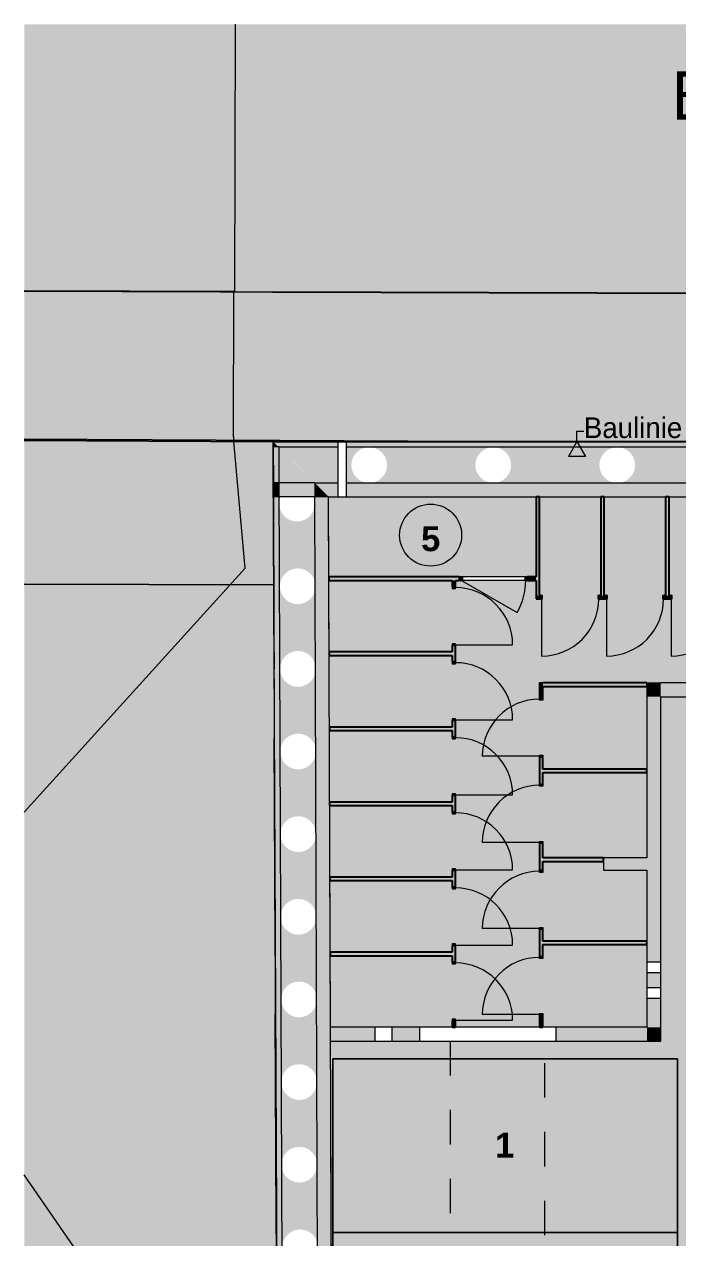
# Model space of a CAD drawing. Header units: metres. Extents: x -14 to 130, y -38 to 4.
# Drawn here: x 60.34 to 69.83, y -14.2 to 3.42 of the extents above; entities that cross this region are included whole.
import ezdxf

# ---------------------------------------------------------------- set-up
doc = ezdxf.new("R2010")
doc.units = ezdxf.units.M
doc.header["$MEASUREMENT"] = 0
doc.set_wipeout_variables(frame=1)
for name, pattern in [('Baufluchtlinie', [0.013, 0.008, -0.005]), ('Strichliert_1_-1', [2, 1, -1]), ('Strichlinie weit', [0.004, 0.003, -0.001]), ('Untersicht', [0.001, 0.0005, -0.0005]), ('Wipeout_Contour', [1, 0, -1])]:
    doc.linetypes.add(name, pattern=pattern)
for name, color, linetype in [('-1._Keller PP Icon_1_0', 7, 'Continuous'), ('-1._Keller PP Icon_1_110 Wand Aussen', 7, 'Continuous'), ('-1._Keller PP Icon_1_111 Wand Aussen - Bohrpfahlwand 80', 7, 'Continuous'), ('-1._Keller PP Icon_1_120 Wand Innen tragend', 7, 'Continuous'), ('-1._Keller PP Icon_1_130 Wand Innen', 7, 'Continuous'), ('-1._Keller PP Icon_1_710 Gelände', 7, 'Continuous'), ('-1._Keller PP Icon_1_725 Nachbarbebauung', 7, 'Continuous'), ('-1._Keller PP Icon_1_810 Raum', 7, 'Continuous'), ('-1._Keller PP Icon_1_815 Raumbegrenzung', 7, 'Continuous'), ('-1._Keller PP Icon_1_844 Umriss 2D', 7, 'Continuous'), ('-1._Keller PP Icon_1_905 VP Beschriftung Übersicht.Übersicht', 7, 'Continuous'), ('-1._Keller PP Icon_1_925 Vorentwurf Beschriftung', 7, 'Continuous'), ('-1._Keller PP Icon_1_Neubau_840 Baulinien', 7, 'Continuous'), ('-1._Keller PP Icon_1_Neubau_844 Umriss 2D', 7, 'Continuous')]:
    doc.layers.add(name, color=color, linetype=linetype)
doc.styles.add('ERSTELLTER_STIL_10', font='arial.ttf')
doc.styles.add('ERSTELLTER_STIL_5', font='')
doc.styles.add('ERSTELLTER_STIL_7', font='arial.ttf')
doc.styles.get('ERSTELLTER_STIL_5').set_extended_font_data('Eurostile')

msp = doc.modelspace()

# ---------------------------------------------------------------- wipeouts: each hides what was drawn before it
at = {"color": 254, "linetype": 'Wipeout_Contour', "lineweight": 0, "ltscale": 308.749813}
msp.add_wipeout([(60.344, 3.424), (60.344, -37.114), (84.724, -37.114), (84.724, 3.424)], dxfattribs=at).dxf.layer = '-1._Keller PP Icon_1_0'

# ---------------------------------------------------------------- next in the draw order: hatches: boundary and pattern name
at = {"layer": '-1._Keller PP Icon_1_111 Wand Aussen - Bohrpfahlwand 80', "linetype": 'Continuous', "lineweight": 0, "true_color": 0x000000}
for points in [[(63.957, -2.637), (63.957, -2.715), (64.035, -2.715)], [(63.962, -2.642), (63.957, -2.637), (63.957, -2.715), (63.962, -2.715)], [(64.897, -2.637), (63.957, -2.637), (64.037, -2.717), (64.897, -2.717)], [(63.962, -2.642), (63.962, -2.715), (64.035, -2.715)], [(65.022, -2.637), (65.022, -2.717), (65.35, -2.717), (67.15, -2.717), (68.95, -2.717), (70.75, -2.717), (72.55, -2.717), (74.35, -2.717), (76.15, -2.717), (77.949, -2.717), (79.462, -2.717), (79.462, -2.637)], [(63.962, -2.715), (63.957, -2.715), (63.959, -3.237), (63.964, -3.237)], [(63.957, -2.715), (64.011, -17.507), (64.091, -17.507), (64.037, -2.717), (64.035, -2.715)], [(63.962, -2.715), (63.964, -3.237), (64.044, -3.237), (64.042, -2.722), (64.035, -2.715)], [(64.037, -2.717), (64.039, -3.237), (64.558, -3.237)], [(64.037, -2.717), (64.559, -3.237), (64.897, -3.237), (64.897, -2.717)], [(64.047, -2.727), (64.042, -2.722), (64.044, -3.237), (64.049, -3.237)], [(64.047, -2.727), (64.049, -3.237), (64.558, -3.237)], [(65.022, -2.717), (65.022, -3.237), (79.462, -3.237), (79.462, -2.717), (77.951, -2.717), (78.018, -2.726), (78.08, -2.752), (78.134, -2.793), (78.176, -2.847), (78.202, -2.91), (78.21, -2.977), (78.202, -3.045), (78.176, -3.107), (78.134, -3.161), (78.08, -3.203), (78.018, -3.228), (77.95, -3.237), (77.883, -3.228), (77.82, -3.203), (77.767, -3.161), (77.725, -3.107), (77.699, -3.045), (77.69, -2.977), (77.699, -2.91), (77.725, -2.847), (77.767, -2.793), (77.82, -2.752), (77.883, -2.726), (77.949, -2.717), (76.151, -2.717), (76.218, -2.726), (76.28, -2.752), (76.334, -2.794), (76.376, -2.847), (76.402, -2.91), (76.41, -2.977), (76.402, -3.045), (76.376, -3.107), (76.334, -3.161), (76.28, -3.203), (76.218, -3.228), (76.15, -3.237), (76.083, -3.228), (76.02, -3.203), (75.967, -3.161), (75.925, -3.107), (75.899, -3.045), (75.89, -2.977), (75.899, -2.91), (75.925, -2.847), (75.967, -2.794), (76.02, -2.752), (76.083, -2.726), (76.15, -2.717), (74.351, -2.717), (74.418, -2.726), (74.48, -2.752), (74.534, -2.794), (74.576, -2.847), (74.602, -2.91), (74.61, -2.977), (74.602, -3.045), (74.576, -3.107), (74.534, -3.161), (74.48, -3.203), (74.418, -3.229), (74.35, -3.237), (74.283, -3.229), (74.22, -3.203), (74.167, -3.161), (74.125, -3.107), (74.099, -3.045), (74.09, -2.977), (74.099, -2.91), (74.125, -2.847), (74.167, -2.794), (74.22, -2.752), (74.283, -2.726), (74.35, -2.717), (72.551, -2.717), (72.618, -2.726), (72.68, -2.752), (72.734, -2.794), (72.776, -2.847), (72.802, -2.91), (72.81, -2.977), (72.802, -3.045), (72.776, -3.107), (72.734, -3.161), (72.68, -3.203), (72.618, -3.229), (72.55, -3.237), (72.483, -3.229), (72.42, -3.203), (72.367, -3.161), (72.325, -3.107), (72.299, -3.045), (72.29, -2.977), (72.299, -2.91), (72.325, -2.847), (72.367, -2.794), (72.42, -2.752), (72.483, -2.726), (72.55, -2.717), (70.751, -2.717), (70.818, -2.726), (70.88, -2.752), (70.934, -2.794), (70.976, -2.847), (71.002, -2.91), (71.01, -2.977), (71.002, -3.045), (70.976, -3.107), (70.934, -3.161), (70.88, -3.203), (70.818, -3.229), (70.75, -3.237), (70.683, -3.229), (70.62, -3.203), (70.567, -3.161), (70.525, -3.107), (70.499, -3.045), (70.49, -2.977), (70.499, -2.91), (70.525, -2.847), (70.567, -2.794), (70.62, -2.752), (70.683, -2.726), (70.75, -2.717), (68.951, -2.717), (69.018, -2.726), (69.08, -2.752), (69.134, -2.794), (69.176, -2.847), (69.202, -2.91), (69.21, -2.977), (69.202, -3.045), (69.176, -3.107), (69.134, -3.161), (69.08, -3.203), (69.018, -3.229), (68.95, -3.237), (68.883, -3.229), (68.82, -3.203), (68.767, -3.161), (68.725, -3.107), (68.699, -3.045), (68.69, -2.977), (68.699, -2.91), (68.725, -2.847), (68.767, -2.794), (68.82, -2.752), (68.883, -2.726), (68.95, -2.717), (67.151, -2.717), (67.218, -2.726), (67.28, -2.752), (67.334, -2.794), (67.376, -2.847), (67.402, -2.91), (67.41, -2.977), (67.402, -3.045), (67.376, -3.107), (67.334, -3.161), (67.28, -3.203), (67.218, -3.229), (67.15, -3.237), (67.083, -3.229), (67.02, -3.203), (66.967, -3.161), (66.925, -3.107), (66.899, -3.045), (66.89, -2.977), (66.899, -2.91), (66.925, -2.847), (66.967, -2.794), (67.02, -2.752), (67.083, -2.726), (67.15, -2.717), (65.351, -2.717), (65.418, -2.726), (65.48, -2.752), (65.534, -2.794), (65.576, -2.847), (65.602, -2.91), (65.61, -2.977), (65.602, -3.045), (65.576, -3.107), (65.534, -3.161), (65.48, -3.203), (65.418, -3.229), (65.35, -3.237), (65.283, -3.229), (65.22, -3.203), (65.167, -3.161), (65.125, -3.107), (65.099, -3.045), (65.09, -2.977), (65.099, -2.91), (65.125, -2.847), (65.167, -2.794), (65.22, -2.752), (65.283, -2.726), (65.35, -2.717)], [(63.964, -3.237), (63.959, -3.237), (63.96, -3.437), (63.965, -3.437)], [(64.044, -3.237), (63.964, -3.237), (63.965, -3.437), (64.045, -3.437)], [(64.049, -3.237), (64.044, -3.237), (64.045, -3.437), (64.05, -3.437)], [(64.558, -3.237), (64.049, -3.237), (64.05, -3.437), (64.76, -3.437)], [(64.76, -3.437), (64.559, -3.237), (64.56, -3.437)], [(64.559, -3.237), (64.76, -3.437), (64.897, -3.437), (64.897, -3.237)], [(79.462, -3.237), (65.022, -3.237), (65.022, -3.437), (79.462, -3.437)], [(64.56, -3.437), (64.611, -17.505), (64.811, -17.505), (64.76, -3.437)]]:
    msp.add_hatch(color=18, dxfattribs=at).paths.add_polyline_path(points)
h = msp.add_hatch(color=18, dxfattribs=at)
h.paths.add_polyline_path([(64.558, -3.237), (64.039, -3.237), (64.091, -17.507), (64.611, -17.505), (64.61, -17.037), (64.601, -17.105), (64.575, -17.167), (64.534, -17.221), (64.48, -17.263), (64.417, -17.289), (64.35, -17.297), (64.282, -17.289), (64.22, -17.263), (64.166, -17.221), (64.125, -17.167), (64.099, -17.105), (64.09, -17.037), (64.099, -16.97), (64.125, -16.907), (64.166, -16.854), (64.22, -16.812), (64.282, -16.786), (64.35, -16.777), (64.417, -16.786), (64.48, -16.812), (64.534, -16.854), (64.575, -16.907), (64.601, -16.97), (64.61, -17.037), (64.605, -15.687), (64.596, -15.755), (64.57, -15.817), (64.529, -15.871), (64.475, -15.913), (64.412, -15.939), (64.345, -15.947), (64.278, -15.939), (64.215, -15.913), (64.161, -15.871), (64.12, -15.817), (64.094, -15.755), (64.085, -15.687), (64.094, -15.62), (64.12, -15.557), (64.161, -15.504), (64.215, -15.462), (64.278, -15.436), (64.345, -15.427), (64.412, -15.436), (64.475, -15.462), (64.529, -15.504), (64.57, -15.557), (64.596, -15.62), (64.605, -15.687), (64.6, -14.394), (64.599, -14.405), (64.573, -14.467), (64.531, -14.521), (64.478, -14.563), (64.415, -14.589), (64.348, -14.597), (64.28, -14.589), (64.218, -14.563), (64.164, -14.521), (64.122, -14.467), (64.096, -14.405), (64.088, -14.337), (64.096, -14.27), (64.122, -14.207), (64.164, -14.154), (64.218, -14.112), (64.28, -14.086), (64.348, -14.077), (64.415, -14.086), (64.478, -14.112), (64.531, -14.154), (64.573, -14.207), (64.599, -14.27), (64.6, -14.277), (64.591, -11.957), (64.585, -12.005), (64.559, -12.068), (64.518, -12.121), (64.464, -12.163), (64.401, -12.189), (64.334, -12.198), (64.266, -12.189), (64.204, -12.163), (64.15, -12.121), (64.109, -12.068), (64.083, -12.005), (64.074, -11.938), (64.083, -11.87), (64.109, -11.808), (64.15, -11.754), (64.204, -11.712), (64.266, -11.686), (64.334, -11.678), (64.401, -11.686), (64.464, -11.712), (64.518, -11.754), (64.559, -11.808), (64.585, -11.87), (64.591, -11.917), (64.587, -10.777), (64.583, -10.805), (64.557, -10.868), (64.516, -10.921), (64.462, -10.963), (64.399, -10.989), (64.332, -10.998), (64.265, -10.989), (64.202, -10.963), (64.148, -10.921), (64.107, -10.868), (64.081, -10.805), (64.072, -10.738), (64.081, -10.67), (64.107, -10.608), (64.148, -10.554), (64.202, -10.512), (64.265, -10.486), (64.332, -10.478), (64.399, -10.486), (64.462, -10.512), (64.516, -10.554), (64.557, -10.608), (64.583, -10.67), (64.587, -10.696), (64.582, -9.54), (64.574, -9.605), (64.548, -9.668), (64.506, -9.721), (64.453, -9.763), (64.39, -9.789), (64.323, -9.798), (64.255, -9.789), (64.193, -9.763), (64.139, -9.721), (64.097, -9.668), (64.071, -9.605), (64.063, -9.538), (64.071, -9.47), (64.097, -9.408), (64.139, -9.354), (64.193, -9.312), (64.255, -9.286), (64.323, -9.278), (64.39, -9.286), (64.453, -9.312), (64.506, -9.354), (64.548, -9.408), (64.574, -9.47), (64.582, -9.535), (64.578, -8.355), (64.571, -8.405), (64.545, -8.468), (64.504, -8.521), (64.45, -8.563), (64.388, -8.589), (64.32, -8.598), (64.253, -8.589), (64.19, -8.563), (64.136, -8.521), (64.095, -8.468), (64.069, -8.405), (64.06, -8.338), (64.069, -8.27), (64.095, -8.208), (64.136, -8.154), (64.19, -8.112), (64.253, -8.086), (64.32, -8.078), (64.388, -8.086), (64.45, -8.112), (64.504, -8.154), (64.545, -8.208), (64.571, -8.27), (64.578, -8.319), (64.574, -7.171), (64.569, -7.205), (64.543, -7.268), (64.502, -7.321), (64.448, -7.363), (64.385, -7.389), (64.318, -7.398), (64.251, -7.389), (64.188, -7.363), (64.134, -7.321), (64.093, -7.268), (64.067, -7.205), (64.058, -7.138), (64.067, -7.07), (64.093, -7.008), (64.134, -6.954), (64.188, -6.912), (64.251, -6.886), (64.318, -6.878), (64.385, -6.886), (64.448, -6.912), (64.502, -6.954), (64.543, -7.008), (64.569, -7.07), (64.573, -7.102), (64.569, -5.986), (64.567, -6.005), (64.541, -6.068), (64.5, -6.121), (64.446, -6.163), (64.383, -6.189), (64.316, -6.198), (64.248, -6.189), (64.186, -6.163), (64.132, -6.121), (64.09, -6.068), (64.065, -6.005), (64.056, -5.938), (64.065, -5.87), (64.09, -5.808), (64.132, -5.754), (64.186, -5.712), (64.248, -5.686), (64.316, -5.678), (64.383, -5.686), (64.446, -5.712), (64.5, -5.754), (64.541, -5.808), (64.567, -5.87), (64.569, -5.886), (64.565, -4.802), (64.564, -4.805), (64.539, -4.868), (64.497, -4.921), (64.443, -4.963), (64.381, -4.989), (64.313, -4.998), (64.246, -4.989), (64.183, -4.963), (64.13, -4.921), (64.088, -4.868), (64.062, -4.805), (64.053, -4.738), (64.062, -4.67), (64.088, -4.608), (64.13, -4.554), (64.183, -4.512), (64.246, -4.486), (64.313, -4.478), (64.381, -4.486), (64.443, -4.512), (64.497, -4.554), (64.539, -4.608), (64.564, -4.67), (64.56, -3.55), (64.553, -3.605), (64.527, -3.668), (64.486, -3.721), (64.432, -3.763), (64.369, -3.789), (64.302, -3.798), (64.235, -3.789), (64.172, -3.763), (64.118, -3.721), (64.077, -3.668), (64.051, -3.605), (64.042, -3.538), (64.051, -3.47), (64.077, -3.408), (64.118, -3.354), (64.172, -3.312), (64.235, -3.287), (64.302, -3.278), (64.369, -3.287), (64.432, -3.312), (64.486, -3.354), (64.527, -3.408), (64.553, -3.47), (64.56, -3.524), (64.559, -3.237)])
h.paths.add_polyline_path([(64.075, -13.138), (64.084, -13.07), (64.11, -13.008), (64.152, -12.954), (64.205, -12.912), (64.268, -12.886), (64.335, -12.878), (64.403, -12.886), (64.465, -12.912), (64.519, -12.954), (64.561, -13.008), (64.587, -13.07), (64.595, -13.138), (64.587, -13.205), (64.561, -13.268), (64.519, -13.321), (64.465, -13.363), (64.403, -13.389), (64.335, -13.398), (64.268, -13.389), (64.205, -13.363), (64.152, -13.321), (64.11, -13.268), (64.084, -13.205)], flags=0)
at = {"layer": '-1._Keller PP Icon_1_120 Wand Innen tragend', "linetype": 'Continuous', "lineweight": 0, "true_color": 0x000000}
for points in [[(69.582, -6.142), (69.382, -6.142), (69.582, -6.342)], [(69.382, -6.142), (69.382, -6.342), (69.582, -6.342)], [(69.582, -6.142), (69.582, -6.342), (70.817, -6.342), (70.817, -6.142)], [(69.382, -6.342), (69.382, -10.197), (69.582, -10.197), (69.582, -6.342)], [(69.382, -8.682), (68.752, -8.682), (68.752, -8.862), (69.382, -8.862)], [(69.582, -10.347), (69.382, -10.347), (69.382, -10.567), (69.582, -10.567)], [(69.382, -11.142), (69.582, -11.142), (69.582, -10.717), (69.382, -10.717)], [(64.789, -11.142), (64.789, -11.342), (65.434, -11.342), (65.434, -11.142)], [(65.684, -11.142), (65.684, -11.342), (66.082, -11.342), (66.082, -11.142)], [(69.382, -11.142), (68.062, -11.142), (68.062, -11.342), (69.382, -11.342)], [(69.382, -11.142), (69.582, -11.342), (69.582, -11.142)], [(69.382, -11.142), (69.382, -11.342), (69.582, -11.342)]]:
    msp.add_hatch(color=18, dxfattribs=at).paths.add_polyline_path(points)
at = {"layer": '-1._Keller PP Icon_1_130 Wand Innen', "linetype": 'Continuous', "lineweight": 13, "true_color": 0xdfdfdf}
for points in [[(67.822, -4.552), (67.822, -3.437), (67.772, -3.437), (67.772, -4.552)], [(68.712, -3.437), (68.712, -4.872), (68.762, -4.872), (68.762, -3.437)], [(69.652, -3.437), (69.652, -4.872), (69.702, -4.872), (69.702, -3.437)], [(67.822, -4.872), (67.822, -4.552), (67.772, -4.552), (67.772, -4.872)], [(64.764, -4.602), (64.764, -4.652), (66.657, -4.652), (66.657, -4.602)], [(66.602, -4.652), (66.552, -4.652), (66.552, -4.747), (66.602, -4.747)], [(67.772, -4.602), (67.647, -4.602), (67.647, -4.652), (67.772, -4.652)], [(67.822, -4.872), (67.772, -4.922), (67.822, -4.922)], [(67.772, -4.872), (67.772, -4.922), (67.822, -4.872)], [(67.822, -4.922), (67.842, -4.922), (67.842, -4.872), (67.822, -4.872)], [(68.692, -4.922), (68.782, -4.922), (68.782, -4.872), (68.692, -4.872)], [(69.632, -4.922), (69.722, -4.922), (69.722, -4.872), (69.632, -4.872)], [(66.552, -5.837), (66.602, -5.837), (66.602, -5.597), (66.552, -5.597)], [(64.768, -5.742), (66.552, -5.742), (66.552, -5.692), (64.768, -5.692)], [(67.872, -6.142), (67.822, -6.142), (67.872, -6.192)], [(67.872, -6.192), (67.822, -6.142), (67.822, -6.192)], [(67.872, -6.192), (69.382, -6.192), (69.382, -6.142), (67.872, -6.142)], [(67.822, -6.192), (67.822, -6.367), (67.872, -6.367), (67.872, -6.192)], [(66.552, -6.927), (66.602, -6.927), (66.602, -6.687), (66.552, -6.687)], [(64.772, -6.832), (66.552, -6.832), (66.552, -6.782), (64.772, -6.782)], [(67.822, -7.617), (67.872, -7.617), (67.872, -7.217), (67.822, -7.217)], [(67.872, -7.442), (69.382, -7.442), (69.382, -7.392), (67.872, -7.392)], [(64.776, -7.922), (66.552, -7.922), (66.552, -7.872), (64.776, -7.872)], [(66.602, -7.777), (66.552, -7.777), (66.552, -8.017), (66.602, -8.017)], [(67.822, -8.867), (67.872, -8.867), (67.872, -8.467), (67.822, -8.467)], [(67.872, -8.732), (68.752, -8.732), (68.752, -8.682), (67.872, -8.682)], [(64.78, -9.012), (66.552, -9.012), (66.552, -8.962), (64.78, -8.962)], [(66.552, -9.107), (66.602, -9.107), (66.602, -8.867), (66.552, -8.867)], [(67.822, -10.117), (67.872, -10.117), (67.872, -9.717), (67.822, -9.717)], [(66.552, -10.197), (66.602, -10.197), (66.602, -9.957), (66.552, -9.957)], [(67.872, -9.942), (69.382, -9.942), (69.382, -9.892), (67.872, -9.892)], [(64.784, -10.102), (66.552, -10.102), (66.552, -10.052), (64.784, -10.052)], [(66.552, -11.142), (66.602, -11.142), (66.602, -11.047), (66.552, -11.047)], [(67.822, -11.142), (67.872, -11.142), (67.872, -10.967), (67.822, -10.967)]]:
    msp.add_hatch(color=254, dxfattribs=at).paths.add_polyline_path(points)
at = {"layer": '-1._Keller PP Icon_1_130 Wand Innen', "linetype": 'Continuous', "lineweight": 0, "true_color": 0xffffff}
for points in [[(66.552, -4.747), (66.552, -4.772), (66.602, -4.772), (66.602, -4.747)], [(66.657, -4.652), (66.707, -4.652), (66.707, -4.602), (66.657, -4.602)], [(67.647, -4.602), (67.607, -4.602), (67.607, -4.652), (67.647, -4.652)], [(67.842, -4.922), (67.867, -4.922), (67.867, -4.872), (67.842, -4.872)], [(68.692, -4.872), (68.667, -4.872), (68.667, -4.922), (68.692, -4.922)], [(68.782, -4.922), (68.807, -4.922), (68.807, -4.872), (68.782, -4.872)], [(69.632, -4.872), (69.607, -4.872), (69.607, -4.922), (69.632, -4.922)], [(69.722, -4.922), (69.747, -4.922), (69.747, -4.872), (69.722, -4.872)], [(66.602, -5.597), (66.602, -5.572), (66.552, -5.572), (66.552, -5.597)], [(66.552, -5.837), (66.552, -5.862), (66.602, -5.862), (66.602, -5.837)], [(67.872, -6.367), (67.822, -6.367), (67.822, -6.392), (67.872, -6.392)], [(66.602, -6.687), (66.602, -6.662), (66.552, -6.662), (66.552, -6.687)], [(66.552, -6.927), (66.552, -6.952), (66.602, -6.952), (66.602, -6.927)], [(67.822, -7.217), (67.872, -7.217), (67.872, -7.192), (67.822, -7.192)], [(66.602, -7.777), (66.602, -7.752), (66.552, -7.752), (66.552, -7.777)], [(67.872, -7.617), (67.822, -7.617), (67.822, -7.642), (67.872, -7.642)], [(66.552, -8.017), (66.552, -8.042), (66.602, -8.042), (66.602, -8.017)], [(67.822, -8.467), (67.872, -8.467), (67.872, -8.442), (67.822, -8.442)], [(66.602, -8.867), (66.602, -8.842), (66.552, -8.842), (66.552, -8.867)], [(67.872, -8.867), (67.822, -8.867), (67.822, -8.892), (67.872, -8.892)], [(66.552, -9.107), (66.552, -9.132), (66.602, -9.132), (66.602, -9.107)], [(67.822, -9.717), (67.872, -9.717), (67.872, -9.692), (67.822, -9.692)], [(66.602, -9.957), (66.602, -9.932), (66.552, -9.932), (66.552, -9.957)], [(66.552, -10.197), (66.552, -10.222), (66.602, -10.222), (66.602, -10.197)], [(67.872, -10.117), (67.822, -10.117), (67.822, -10.142), (67.872, -10.142)], [(66.602, -11.047), (66.602, -11.022), (66.552, -11.022), (66.552, -11.047)], [(67.822, -10.967), (67.872, -10.967), (67.872, -10.942), (67.822, -10.942)]]:
    msp.add_hatch(color=7, dxfattribs=at).paths.add_polyline_path(points)
at = {"layer": '-1._Keller PP Icon_1_710 Gelände', "linetype": 'Continuous', "lineweight": 13, "true_color": 0xb4b4b4}
msp.add_hatch(color=253, dxfattribs=at).paths.add_polyline_path([(60.344, 3.424), (60.344, -2.617), (63.957, -2.637), (82.942, -2.637), (84.724, -2.639), (84.724, 3.424)])
at = {"layer": '-1._Keller PP Icon_1_725 Nachbarbebauung', "linetype": 'Continuous', "lineweight": 0, "true_color": 0x1f1f1f}
for points in [[(63.957, -2.637), (60.344, -2.617), (60.344, -4.706), (63.967, -4.716)], [(63.967, -4.716), (60.344, -4.706), (60.344, -25.777), (63.83, -25.857), (64.016, -25.858), (64.01, -16.832), (64.013, -14.841)]]:
    msp.add_hatch(color=250, dxfattribs=at).paths.add_polyline_path(points)
at = {"layer": '-1._Keller PP Icon_1_810 Raum', "linetype": 'Continuous', "lineweight": 0, "true_color": 0xffffff}
for points in [[(67.772, -4.552), (67.772, -3.437), (64.76, -3.437), (64.764, -4.652), (64.764, -4.602), (67.772, -4.602)], [(67.822, -4.652), (64.764, -4.652), (64.788, -11.142), (69.382, -11.142), (69.382, -8.862), (68.752, -8.862), (68.752, -8.682), (69.382, -8.682), (69.382, -6.142), (72.882, -6.142), (72.882, -6.482), (75.082, -6.482), (75.082, -8.662), (79.077, -8.662), (79.077, -3.437), (67.822, -3.437)], [(68.712, -4.872), (68.712, -3.437), (67.822, -3.437), (67.822, -4.872)], [(69.652, -4.872), (69.652, -3.437), (68.762, -3.437), (68.762, -4.872)], [(70.592, -4.872), (70.592, -3.437), (69.702, -3.437), (69.702, -4.872)], [(64.764, -4.652), (64.768, -5.692), (66.552, -5.692), (66.552, -4.652)], [(64.768, -5.742), (64.772, -6.782), (66.552, -6.782), (66.552, -5.742)], [(67.872, -6.192), (67.872, -7.392), (69.382, -7.392), (69.382, -6.192)], [(64.772, -6.832), (64.776, -7.872), (66.552, -7.872), (66.552, -6.832)], [(67.872, -7.442), (67.872, -8.682), (68.752, -8.682), (69.382, -8.682), (69.382, -7.442)], [(64.776, -7.922), (64.78, -8.962), (66.552, -8.962), (66.552, -7.922)], [(67.872, -8.732), (67.872, -9.892), (69.382, -9.892), (69.382, -8.862), (68.752, -8.862), (68.752, -8.732)], [(64.78, -9.012), (64.784, -10.052), (66.552, -10.052), (66.552, -9.012)], [(67.872, -9.942), (67.872, -11.142), (69.382, -11.142), (69.382, -9.942)], [(64.784, -10.102), (64.788, -11.142), (66.552, -11.142), (66.552, -10.102)]]:
    msp.add_hatch(color=7, dxfattribs=at).paths.add_polyline_path(points)
at = {"layer": '-1._Keller PP Icon_1_810 Raum', "linetype": 'Continuous', "lineweight": 0, "true_color": 0x3f3f3f}
h = msp.add_hatch(color=250, dxfattribs=at)
h.paths.add_polyline_path([(64.789, -11.342), (64.812, -24.982), (64.825, -35.739), (82.01, -33.269), (82.05, -24.127), (82.32, -24.129), (82.362, -17.635), (82.092, -17.635), (82.099, -15.502), (79.277, -15.502), (79.277, -20.019), (78.343, -24.332), (76.422, -24.332), (76.422, -24.132), (78.202, -24.132), (79.077, -20.092), (79.077, -17.683), (79.077, -11.592), (74.167, -11.592), (74.167, -10.372), (72.352, -10.372), (72.352, -8.362), (72.682, -8.362), (72.682, -6.342), (69.582, -6.342), (69.582, -11.142), (69.582, -11.342)])
h.paths.add_polyline_path([(67.274, -24.602), (69.274, -24.602), (69.274, -24.802), (67.274, -24.802)], flags=0)
h.paths.add_polyline_path([(67.274, -30.042), (67.274, -29.842), (68.474, -29.842), (68.474, -30.042)], flags=0)
h.paths.add_polyline_path([(68.062, -19.562), (68.062, -19.362), (69.262, -19.362), (69.262, -19.562)], flags=0)
h.paths.add_polyline_path([(68.062, -16.842), (68.062, -16.642), (69.262, -16.642), (69.262, -16.842)], flags=0)
h.paths.add_polyline_path([(76.757, -17.812), (76.757, -17.612), (77.957, -17.612), (77.957, -17.812)], flags=0)
h.paths.add_polyline_path([(77.54, -30.914), (79.42, -30.64), (79.449, -30.838), (77.569, -31.112)], flags=0)
at = {"layer": '-1._Keller PP Icon_1_810 Raum', "linetype": 'Continuous', "lineweight": 13, "true_color": 0xd9d8c9}
for points in [[(64.824, -11.602), (64.824, -14.122), (69.824, -14.122), (69.824, -11.602)], [(64.824, -14.122), (64.824, -16.642), (69.824, -16.642), (69.824, -14.122)]]:
    msp.add_hatch(color=254, dxfattribs=at).paths.add_polyline_path(points)

# ---------------------------------------------------------------- next in the draw order: linework, layer by layer
at = {"layer": '-1._Keller PP Icon_1_110 Wand Aussen', "color": 7, "linetype": 'Continuous', "lineweight": 13, "ltscale": 1000}
for p, q in [((63.962, -2.715), (63.957, -2.715)), ((64.035, -2.715), (63.962, -2.715))]:
    msp.add_line(p, q, dxfattribs=at)
at = {"layer": '-1._Keller PP Icon_1_110 Wand Aussen', "color": 7, "linetype": 'Continuous', "lineweight": 18, "ltscale": 1000}
for p, q in [((63.964, -3.237), (63.959, -3.237)), ((64.044, -3.237), (63.964, -3.237)), ((64.049, -3.237), (64.044, -3.237)), ((64.558, -3.237), (64.049, -3.237)), ((63.965, -3.437), (63.96, -3.437)), ((63.965, -3.437), (63.96, -3.437)), ((64.045, -3.437), (63.965, -3.437)), ((64.045, -3.437), (63.965, -3.437)), ((64.05, -3.437), (64.045, -3.437)), ((64.05, -3.437), (64.045, -3.437)), ((64.76, -3.437), (64.05, -3.437)), ((64.76, -3.437), (64.05, -3.437))]:
    msp.add_line(p, q, dxfattribs=at)
at = {"layer": '-1._Keller PP Icon_1_110 Wand Aussen', "color": 7, "linetype": 'Continuous', "lineweight": 13, "ltscale": 1000, "flags": 128}
for points in [[(63.957, -2.637), (63.957, -2.717)], [(63.957, -2.717), (63.959, -3.237)]]:
    msp.add_lwpolyline(points, dxfattribs=at)
at = {"layer": '-1._Keller PP Icon_1_110 Wand Aussen', "color": 7, "linetype": 'Continuous', "lineweight": 18, "ltscale": 1000, "flags": 128}
msp.add_lwpolyline([(63.959, -3.237), (63.96, -3.437)], dxfattribs=at)
at = {"layer": '-1._Keller PP Icon_1_110 Wand Aussen', "color": 7, "linetype": 'Untersicht', "lineweight": 13, "ltscale": 1000, "flags": 128}
for points in [[(63.96, -3.437), (64.011, -17.507)], [(64.811, -17.505), (64.76, -3.437)]]:
    msp.add_lwpolyline(points, dxfattribs=at)
at = {"layer": '-1._Keller PP Icon_1_111 Wand Aussen - Bohrpfahlwand 80', "color": 7, "linetype": 'Continuous', "lineweight": 13, "ltscale": 1000}
for p, q in [((64.037, -2.717), (64.039, -3.237)), ((64.897, -2.717), (64.037, -2.717)), ((64.037, -2.717), (64.039, -3.237)), ((65.35, -2.717), (65.022, -2.717)), ((67.15, -2.717), (65.351, -2.717)), ((68.95, -2.717), (67.151, -2.717)), ((70.75, -2.717), (68.951, -2.717)), ((64.039, -3.237), (64.091, -17.507))]:
    msp.add_line(p, q, dxfattribs=at)
at = {"layer": '-1._Keller PP Icon_1_111 Wand Aussen - Bohrpfahlwand 80', "color": 7, "linetype": 'Continuous', "lineweight": 18, "ltscale": 1000}
for p, q in [((64.559, -3.237), (64.56, -3.437)), ((64.559, -3.237), (64.897, -3.237)), ((64.559, -3.237), (64.56, -3.437)), ((65.022, -3.237), (79.462, -3.237)), ((64.611, -17.505), (64.56, -3.437))]:
    msp.add_line(p, q, dxfattribs=at)
at = {"layer": '-1._Keller PP Icon_1_111 Wand Aussen - Bohrpfahlwand 80', "color": 7, "linetype": 'Continuous', "lineweight": 13, "ltscale": 1000, "flags": 128}
for points in [[(63.957, -2.637), (63.957, -2.717)], [(64.897, -2.637), (63.957, -2.637)], [(64.897, -2.637), (64.897, -2.717)], [(79.462, -2.637), (65.022, -2.637)], [(65.022, -2.717), (65.022, -2.637)], [(63.957, -2.717), (64.011, -17.507)], [(64.897, -2.717), (64.897, -3.237)], [(65.022, -3.237), (65.022, -2.717)]]:
    msp.add_lwpolyline(points, dxfattribs=at)
at = {"layer": '-1._Keller PP Icon_1_111 Wand Aussen - Bohrpfahlwand 80', "color": 154, "linetype": 'Continuous', "lineweight": 13, "ltscale": 1000, "true_color": 0x004e91, "flags": 128}
for points in [[(65.022, -2.637), (64.897, -2.637)], [(64.897, -3.437), (65.022, -3.437)]]:
    msp.add_lwpolyline(points, dxfattribs=at)
at = {"layer": '-1._Keller PP Icon_1_111 Wand Aussen - Bohrpfahlwand 80', "color": 7, "linetype": 'Continuous', "lineweight": 18, "ltscale": 1000, "flags": 128}
for points in [[(64.897, -3.237), (64.897, -3.437)], [(65.022, -3.437), (65.022, -3.237)], [(64.76, -3.437), (64.897, -3.437)], [(64.811, -17.505), (64.76, -3.437)], [(65.022, -3.437), (79.462, -3.437)]]:
    msp.add_lwpolyline(points, dxfattribs=at)
at = {"layer": '-1._Keller PP Icon_1_120 Wand Innen tragend', "color": 7, "linetype": 'Continuous', "lineweight": 18, "ltscale": 1000, "flags": 128}
for points in [[(69.382, -6.142), (69.582, -6.142)], [(69.382, -6.142), (69.382, -8.682)], [(70.817, -6.142), (69.582, -6.142)], [(69.582, -10.197), (69.582, -6.342)], [(69.582, -6.342), (70.817, -6.342)], [(69.382, -8.682), (68.752, -8.682)], [(68.752, -8.682), (68.752, -8.862)], [(68.752, -8.862), (69.382, -8.862)], [(69.382, -8.862), (69.382, -10.197)], [(69.582, -10.197), (69.382, -10.197)], [(69.382, -10.347), (69.382, -10.567)], [(69.382, -10.347), (69.582, -10.347)], [(69.582, -10.567), (69.582, -10.347)], [(69.582, -10.567), (69.382, -10.567)], [(69.382, -10.717), (69.382, -11.142)], [(69.382, -10.717), (69.582, -10.717)], [(69.582, -11.142), (69.582, -10.717)], [(65.434, -11.142), (64.789, -11.142)], [(64.789, -11.342), (64.789, -11.142)], [(65.434, -11.142), (65.434, -11.342)], [(66.082, -11.142), (65.684, -11.142)], [(65.684, -11.342), (65.684, -11.142)], [(66.082, -11.142), (66.082, -11.342)], [(69.382, -11.142), (68.062, -11.142)], [(68.062, -11.342), (68.062, -11.142)], [(69.582, -11.342), (69.582, -11.142)], [(64.789, -11.342), (65.434, -11.342)], [(65.684, -11.342), (66.082, -11.342)], [(68.062, -11.342), (69.582, -11.342)]]:
    msp.add_lwpolyline(points, dxfattribs=at)
at = {"layer": '-1._Keller PP Icon_1_120 Wand Innen tragend', "color": 154, "linetype": 'Continuous', "lineweight": 13, "ltscale": 1000, "true_color": 0x004e91, "flags": 128}
for points in [[(69.382, -10.197), (69.382, -10.347)], [(69.582, -10.347), (69.582, -10.197)], [(69.382, -10.567), (69.382, -10.717)], [(69.582, -10.717), (69.582, -10.567)], [(65.684, -11.142), (65.434, -11.142)], [(68.062, -11.142), (66.082, -11.142)], [(65.434, -11.342), (65.684, -11.342)], [(66.082, -11.342), (68.062, -11.342)]]:
    msp.add_lwpolyline(points, dxfattribs=at)
at = {"layer": '-1._Keller PP Icon_1_130 Wand Innen', "color": 7, "linetype": 'Continuous', "lineweight": 25, "ltscale": 1000}
for p, q in [((66.602, -4.747), (66.552, -4.747)), ((66.602, -4.747), (66.552, -4.747)), ((66.602, -4.747), (66.552, -4.747)), ((66.657, -4.602), (66.657, -4.652)), ((66.657, -4.602), (66.657, -4.652)), ((66.657, -4.602), (66.657, -4.652)), ((67.647, -4.602), (67.647, -4.652)), ((67.647, -4.602), (67.647, -4.652)), ((67.647, -4.602), (67.647, -4.652)), ((67.842, -4.922), (67.842, -4.872)), ((67.842, -4.922), (67.842, -4.872)), ((67.842, -4.922), (67.842, -4.872)), ((68.692, -4.922), (68.692, -4.872)), ((68.692, -4.922), (68.692, -4.872)), ((68.692, -4.922), (68.692, -4.872)), ((68.782, -4.922), (68.782, -4.872)), ((68.782, -4.922), (68.782, -4.872)), ((68.782, -4.922), (68.782, -4.872)), ((69.632, -4.922), (69.632, -4.872)), ((69.632, -4.922), (69.632, -4.872)), ((69.632, -4.922), (69.632, -4.872)), ((69.722, -4.922), (69.722, -4.872)), ((69.722, -4.922), (69.722, -4.872)), ((69.722, -4.922), (69.722, -4.872)), ((66.602, -5.597), (66.552, -5.597)), ((66.602, -5.597), (66.552, -5.597)), ((66.602, -5.597), (66.552, -5.597)), ((66.602, -5.837), (66.552, -5.837)), ((66.602, -5.837), (66.552, -5.837)), ((66.602, -5.837), (66.552, -5.837)), ((67.872, -6.367), (67.822, -6.367)), ((67.872, -6.367), (67.822, -6.367)), ((67.872, -6.367), (67.822, -6.367)), ((66.602, -6.687), (66.552, -6.687)), ((66.602, -6.687), (66.552, -6.687)), ((66.602, -6.687), (66.552, -6.687)), ((66.602, -6.927), (66.552, -6.927)), ((66.602, -6.927), (66.552, -6.927)), ((66.602, -6.927), (66.552, -6.927)), ((67.872, -7.217), (67.822, -7.217)), ((67.872, -7.217), (67.822, -7.217)), ((67.872, -7.217), (67.822, -7.217)), ((67.872, -7.617), (67.822, -7.617)), ((67.872, -7.617), (67.822, -7.617)), ((67.872, -7.617), (67.822, -7.617)), ((66.602, -7.777), (66.552, -7.777)), ((66.602, -7.777), (66.552, -7.777)), ((66.602, -7.777), (66.552, -7.777)), ((66.602, -8.017), (66.552, -8.017)), ((66.602, -8.017), (66.552, -8.017)), ((66.602, -8.017), (66.552, -8.017)), ((67.872, -8.467), (67.822, -8.467)), ((67.872, -8.467), (67.822, -8.467)), ((67.872, -8.467), (67.822, -8.467)), ((66.602, -8.867), (66.552, -8.867)), ((66.602, -8.867), (66.552, -8.867)), ((66.602, -8.867), (66.552, -8.867)), ((67.872, -8.867), (67.822, -8.867)), ((67.872, -8.867), (67.822, -8.867)), ((67.872, -8.867), (67.822, -8.867)), ((66.602, -9.107), (66.552, -9.107)), ((66.602, -9.107), (66.552, -9.107)), ((66.602, -9.107), (66.552, -9.107)), ((67.872, -9.717), (67.822, -9.717)), ((67.872, -9.717), (67.822, -9.717)), ((67.872, -9.717), (67.822, -9.717)), ((66.602, -9.957), (66.552, -9.957)), ((66.602, -9.957), (66.552, -9.957)), ((66.602, -9.957), (66.552, -9.957)), ((66.602, -10.197), (66.552, -10.197)), ((66.602, -10.197), (66.552, -10.197)), ((66.602, -10.197), (66.552, -10.197)), ((67.872, -10.117), (67.822, -10.117)), ((67.872, -10.117), (67.822, -10.117)), ((67.872, -10.117), (67.822, -10.117)), ((66.602, -11.047), (66.552, -11.047)), ((66.602, -11.047), (66.552, -11.047)), ((66.602, -11.047), (66.552, -11.047)), ((67.872, -10.967), (67.822, -10.967)), ((67.872, -10.967), (67.822, -10.967)), ((67.872, -10.967), (67.822, -10.967))]:
    msp.add_line(p, q, dxfattribs=at)
at = {"layer": '-1._Keller PP Icon_1_130 Wand Innen', "color": 7, "linetype": 'Continuous', "lineweight": 13, "ltscale": 1000}
for p, q in [((66.552, -4.747), (66.552, -4.772)), ((66.602, -4.747), (66.552, -4.747)), ((66.602, -4.772), (66.602, -4.747)), ((66.707, -4.602), (66.657, -4.602)), ((66.657, -4.602), (66.657, -4.652)), ((66.657, -4.652), (66.707, -4.652)), ((66.707, -4.652), (66.707, -4.602)), ((67.647, -4.602), (67.607, -4.602)), ((67.607, -4.602), (67.607, -4.652)), ((67.607, -4.652), (67.647, -4.652)), ((67.647, -4.652), (67.647, -4.602)), ((66.552, -4.772), (66.602, -4.772)), ((67.867, -4.872), (67.842, -4.872)), ((67.842, -4.872), (67.842, -4.922)), ((67.842, -4.922), (67.867, -4.922)), ((67.867, -4.922), (67.867, -4.872)), ((68.692, -4.872), (68.667, -4.872)), ((68.667, -4.872), (68.667, -4.922)), ((68.667, -4.922), (68.692, -4.922)), ((68.692, -4.922), (68.692, -4.872)), ((68.807, -4.872), (68.782, -4.872)), ((68.782, -4.872), (68.782, -4.922)), ((68.782, -4.922), (68.807, -4.922)), ((68.807, -4.922), (68.807, -4.872)), ((69.632, -4.872), (69.607, -4.872)), ((69.607, -4.872), (69.607, -4.922)), ((69.607, -4.922), (69.632, -4.922)), ((69.632, -4.922), (69.632, -4.872)), ((69.747, -4.872), (69.722, -4.872)), ((69.722, -4.872), (69.722, -4.922)), ((69.722, -4.922), (69.747, -4.922)), ((69.747, -4.922), (69.747, -4.872)), ((66.602, -5.572), (66.552, -5.572)), ((66.552, -5.572), (66.552, -5.597)), ((66.552, -5.597), (66.602, -5.597)), ((66.602, -5.597), (66.602, -5.572)), ((66.552, -5.837), (66.552, -5.862)), ((66.602, -5.837), (66.552, -5.837)), ((66.552, -5.862), (66.602, -5.862)), ((66.602, -5.862), (66.602, -5.837)), ((67.822, -6.392), (67.822, -6.367)), ((67.822, -6.367), (67.872, -6.367)), ((67.872, -6.392), (67.822, -6.392)), ((67.872, -6.367), (67.872, -6.392)), ((66.602, -6.662), (66.552, -6.662)), ((66.552, -6.662), (66.552, -6.687)), ((66.552, -6.687), (66.602, -6.687)), ((66.602, -6.687), (66.602, -6.662)), ((66.552, -6.927), (66.552, -6.952)), ((66.602, -6.927), (66.552, -6.927)), ((66.552, -6.952), (66.602, -6.952)), ((66.602, -6.952), (66.602, -6.927)), ((67.822, -7.217), (67.822, -7.192)), ((67.822, -7.192), (67.872, -7.192)), ((67.872, -7.217), (67.822, -7.217)), ((67.872, -7.192), (67.872, -7.217)), ((66.602, -7.752), (66.552, -7.752)), ((66.552, -7.752), (66.552, -7.777)), ((66.602, -7.777), (66.602, -7.752)), ((67.822, -7.642), (67.822, -7.617)), ((67.822, -7.617), (67.872, -7.617)), ((67.872, -7.642), (67.822, -7.642)), ((67.872, -7.617), (67.872, -7.642)), ((66.552, -7.777), (66.602, -7.777)), ((66.552, -8.017), (66.552, -8.042)), ((66.602, -8.017), (66.552, -8.017)), ((66.552, -8.042), (66.602, -8.042)), ((66.602, -8.042), (66.602, -8.017)), ((67.822, -8.467), (67.822, -8.442)), ((67.822, -8.442), (67.872, -8.442)), ((67.872, -8.442), (67.872, -8.467)), ((67.872, -8.467), (67.822, -8.467)), ((66.602, -8.842), (66.552, -8.842)), ((66.552, -8.842), (66.552, -8.867)), ((66.552, -8.867), (66.602, -8.867)), ((66.602, -8.867), (66.602, -8.842)), ((67.822, -8.892), (67.822, -8.867)), ((67.822, -8.867), (67.872, -8.867)), ((67.872, -8.892), (67.822, -8.892)), ((67.872, -8.867), (67.872, -8.892)), ((66.552, -9.107), (66.552, -9.132)), ((66.602, -9.107), (66.552, -9.107)), ((66.552, -9.132), (66.602, -9.132)), ((66.602, -9.132), (66.602, -9.107)), ((67.822, -9.717), (67.822, -9.692)), ((67.822, -9.692), (67.872, -9.692)), ((67.872, -9.717), (67.822, -9.717)), ((67.872, -9.692), (67.872, -9.717)), ((66.602, -9.932), (66.552, -9.932)), ((66.552, -9.932), (66.552, -9.957)), ((66.552, -9.957), (66.602, -9.957)), ((66.602, -9.957), (66.602, -9.932)), ((66.552, -10.197), (66.552, -10.222)), ((66.602, -10.197), (66.552, -10.197)), ((66.602, -10.222), (66.602, -10.197)), ((67.822, -10.142), (67.822, -10.117)), ((67.822, -10.117), (67.872, -10.117)), ((67.872, -10.142), (67.822, -10.142)), ((67.872, -10.117), (67.872, -10.142)), ((66.552, -10.222), (66.602, -10.222)), ((66.602, -11.022), (66.552, -11.022)), ((66.552, -11.022), (66.552, -11.047)), ((66.552, -11.047), (66.602, -11.047)), ((66.602, -11.047), (66.602, -11.022)), ((67.822, -10.967), (67.822, -10.942)), ((67.822, -10.942), (67.872, -10.942)), ((67.872, -10.967), (67.822, -10.967)), ((67.872, -10.942), (67.872, -10.967))]:
    msp.add_line(p, q, dxfattribs=at)
at = {"layer": '-1._Keller PP Icon_1_130 Wand Innen', "color": 7, "linetype": 'Strichliert_1_-1', "lineweight": 13, "ltscale": 1000}
for p, q in [((67.647, -4.602), (66.657, -4.602)), ((67.647, -4.652), (66.657, -4.652))]:
    msp.add_line(p, q, dxfattribs=at)
at = {"layer": '-1._Keller PP Icon_1_130 Wand Innen', "color": 8, "linetype": 'Continuous', "lineweight": 0, "ltscale": 1000}
for p, q in [((66.692, -4.652), (67.497, -5.117)), ((67.852, -4.922), (67.852, -5.752)), ((68.792, -4.922), (68.792, -5.752)), ((69.732, -4.922), (69.732, -5.752)), ((66.602, -5.587), (67.432, -5.587)), ((66.602, -6.677), (67.432, -6.677)), ((67.822, -7.207), (66.992, -7.207)), ((66.602, -7.767), (67.432, -7.767)), ((67.822, -8.457), (66.992, -8.457)), ((66.602, -8.857), (67.432, -8.857)), ((67.822, -9.707), (66.992, -9.707)), ((66.602, -9.947), (67.432, -9.947)), ((66.602, -11.037), (67.432, -11.037)), ((67.822, -10.957), (66.992, -10.957))]:
    msp.add_line(p, q, dxfattribs=at)
at = {"layer": '-1._Keller PP Icon_1_130 Wand Innen', "color": 7, "linetype": 'Continuous', "lineweight": 25, "ltscale": 1000, "flags": 128}
for points in [[(67.822, -3.437), (67.772, -3.437)], [(67.772, -3.437), (67.772, -4.552)], [(67.822, -4.552), (67.822, -3.437)], [(68.712, -3.437), (68.712, -4.872)], [(68.762, -3.437), (68.712, -3.437)], [(68.762, -4.872), (68.762, -3.437)], [(69.652, -3.437), (69.652, -4.872)], [(69.702, -3.437), (69.652, -3.437)], [(69.702, -4.872), (69.702, -3.437)], [(67.772, -4.552), (67.772, -4.602)], [(67.822, -4.872), (67.822, -4.552)], [(66.657, -4.602), (64.764, -4.602)], [(64.764, -4.602), (64.764, -4.652)], [(64.764, -4.652), (66.552, -4.652)], [(66.552, -4.652), (66.552, -4.747)], [(66.602, -4.747), (66.602, -4.652)], [(66.602, -4.652), (66.657, -4.652)], [(67.772, -4.602), (67.647, -4.602)], [(67.647, -4.652), (67.772, -4.652)], [(67.772, -4.652), (67.772, -4.922)], [(67.772, -4.922), (67.822, -4.922)], [(67.842, -4.872), (67.822, -4.872)], [(67.822, -4.922), (67.842, -4.922)], [(68.712, -4.872), (68.692, -4.872)], [(68.692, -4.922), (68.782, -4.922)], [(68.782, -4.872), (68.762, -4.872)], [(69.652, -4.872), (69.632, -4.872)], [(69.632, -4.922), (69.722, -4.922)], [(69.722, -4.872), (69.702, -4.872)], [(66.552, -5.597), (66.552, -5.692)], [(66.602, -5.837), (66.602, -5.597)], [(66.552, -5.692), (64.768, -5.692)], [(64.768, -5.692), (64.768, -5.742)], [(64.768, -5.742), (66.552, -5.742)], [(66.552, -5.742), (66.552, -5.837)], [(67.822, -6.142), (67.872, -6.142)], [(67.822, -6.142), (67.822, -6.367)], [(69.382, -6.142), (67.872, -6.142)], [(69.382, -6.142), (69.382, -6.192)], [(67.872, -6.367), (67.872, -6.192)], [(67.872, -6.192), (69.382, -6.192)], [(66.552, -6.687), (66.552, -6.782)], [(66.602, -6.927), (66.602, -6.687)], [(66.552, -6.782), (64.772, -6.782)], [(64.772, -6.782), (64.772, -6.832)], [(64.772, -6.832), (66.552, -6.832)], [(66.552, -6.832), (66.552, -6.927)], [(67.822, -7.217), (67.822, -7.617)], [(67.872, -7.392), (67.872, -7.217)], [(69.382, -7.392), (67.872, -7.392)], [(69.382, -7.442), (69.382, -7.392)], [(67.872, -7.617), (67.872, -7.442)], [(67.872, -7.442), (69.382, -7.442)], [(66.552, -7.872), (64.776, -7.872)], [(64.776, -7.872), (64.776, -7.922)], [(64.776, -7.922), (66.552, -7.922)], [(66.552, -7.777), (66.552, -7.872)], [(66.552, -7.922), (66.552, -8.017)], [(66.602, -8.017), (66.602, -7.777)], [(67.822, -8.467), (67.822, -8.867)], [(67.872, -8.682), (67.872, -8.467)], [(68.752, -8.682), (67.872, -8.682)], [(67.872, -8.867), (67.872, -8.732)], [(67.872, -8.732), (68.752, -8.732)], [(68.752, -8.732), (68.752, -8.682)], [(66.552, -8.962), (64.78, -8.962)], [(64.78, -8.962), (64.78, -9.012)], [(66.552, -8.867), (66.552, -8.962)], [(66.602, -9.107), (66.602, -8.867)], [(64.78, -9.012), (66.552, -9.012)], [(66.552, -9.012), (66.552, -9.107)], [(67.822, -9.717), (67.822, -10.117)], [(67.872, -9.892), (67.872, -9.717)], [(66.552, -9.957), (66.552, -10.052)], [(66.602, -10.197), (66.602, -9.957)], [(69.382, -9.892), (67.872, -9.892)], [(67.872, -10.117), (67.872, -9.942)], [(67.872, -9.942), (69.382, -9.942)], [(69.382, -9.942), (69.382, -9.892)], [(66.552, -10.052), (64.784, -10.052)], [(64.784, -10.052), (64.784, -10.102)], [(64.784, -10.102), (66.552, -10.102)], [(66.552, -10.102), (66.552, -10.197)], [(66.552, -11.047), (66.552, -11.142)], [(66.602, -11.142), (66.602, -11.047)], [(67.822, -10.967), (67.822, -11.142)], [(67.872, -11.142), (67.872, -10.967)], [(66.552, -11.142), (66.602, -11.142)], [(67.822, -11.142), (67.872, -11.142)]]:
    msp.add_lwpolyline(points, dxfattribs=at)
at = {"layer": '-1._Keller PP Icon_1_130 Wand Innen', "color": 8, "linetype": 'Continuous', "lineweight": 0, "ltscale": 1000}
for centre, radius, start, end in [((66.602, -5.587), 0.83, 0, 90), ((66.692, -4.652), 0.93, 330, 0), ((67.852, -4.922), 0.83, 270, 0), ((68.792, -4.922), 0.83, 270, 0), ((69.732, -4.922), 0.83, 270, 0), ((66.602, -6.677), 0.83, 0, 90), ((67.822, -7.207), 0.83, 90, 180), ((66.602, -7.767), 0.83, 0, 90), ((67.822, -8.457), 0.83, 90, 180), ((66.602, -8.857), 0.83, 0, 90), ((67.822, -9.707), 0.83, 90, 180), ((66.602, -9.947), 0.83, 0, 90), ((66.602, -11.037), 0.83, 0, 90), ((67.822, -10.957), 0.83, 90, 180)]:
    msp.add_arc(centre, radius, start, end, dxfattribs=at)
at = {"layer": '-1._Keller PP Icon_1_710 Gelände', "color": 83, "linetype": 'Continuous', "lineweight": 13, "ltscale": 1000, "true_color": 0x89cd89}
for p, q in [((63.401, -0.458), (63.411, 3.424)), ((63.401, -0.458), (60.344, -0.448)), ((63.387, -0.468), (60.344, -0.458)), ((63.379, -2.566), (63.387, -0.468)), ((63.387, -0.468), (63.401, -0.458)), ((63.953, -0.47), (63.387, -0.468)), ((63.401, -0.458), (63.953, -0.46)), ((71.607, -0.484), (63.953, -0.46)), ((71.6, -0.494), (63.953, -0.47)), ((60.344, -2.617), (63.385, -2.634)), ((63.379, -2.566), (63.385, -2.634)), ((63.551, -4.475), (63.385, -2.634)), ((63.385, -2.634), (63.957, -2.637)), ((63.957, -2.637), (73.205, -2.638)), ((60.344, -8.019), (63.551, -4.475)), ((61.15, -14.456), (60.344, -13.284))]:
    msp.add_line(p, q, dxfattribs=at)
at = {"layer": '-1._Keller PP Icon_1_710 Gelände', "color": 8, "linetype": 'Continuous', "lineweight": 0, "ltscale": 1000, "flags": 128}
for points in [[(60.344, -0.45), (78.812, -0.517), (83.29, -0.531), (84.724, -0.536)], [(84.724, -2.637), (66.841, -2.637), (60.344, -2.6)]]:
    msp.add_lwpolyline(points, dxfattribs=at)
at = {"layer": '-1._Keller PP Icon_1_725 Nachbarbebauung', "color": 8, "linetype": 'Continuous', "lineweight": 13, "ltscale": 1000, "flags": 128}
for points in [[(60.344, -4.706), (63.967, -4.716), (63.957, -2.637), (60.344, -2.617)], [(60.344, -25.777), (63.83, -25.857), (64.016, -25.858), (64.01, -16.832), (64.013, -14.841), (63.967, -4.716), (60.344, -4.706)]]:
    msp.add_lwpolyline(points, dxfattribs=at)
at = {"layer": '-1._Keller PP Icon_1_810 Raum', "color": 5, "linetype": 'Continuous', "lineweight": 0, "ltscale": 1000, "flags": 128}
for points in [[(64.824, -11.602), (64.824, -14.122), (69.824, -14.122), (69.824, -11.602)], [(64.824, -14.122), (64.824, -16.642), (69.824, -16.642), (69.824, -14.122)]]:
    msp.add_lwpolyline(points, close=True, dxfattribs=at)
at = {"layer": '-1._Keller PP Icon_1_815 Raumbegrenzung', "color": 5, "linetype": 'Continuous', "lineweight": 0, "ltscale": 1000, "flags": 128}
for points in [[(69.824, -14.122), (64.824, -14.122), (64.824, -11.602), (69.824, -11.602)], [(69.824, -16.642), (64.824, -16.642), (64.824, -14.122), (69.824, -14.122)]]:
    msp.add_lwpolyline(points, close=True, dxfattribs=at)
at = {"layer": '-1._Keller PP Icon_1_905 VP Beschriftung Übersicht.Übersicht', "color": 7, "linetype": 'Untersicht', "lineweight": 13, "ltscale": 1000}
for p, q in [((66.527, -11.342), (66.527, -22.162)), ((67.897, -22.162), (67.897, -11.342))]:
    msp.add_line(p, q, dxfattribs=at)
at = {"layer": '-1._Keller PP Icon_1_905 VP Beschriftung Übersicht.Übersicht', "color": 7, "linetype": 'Continuous', "lineweight": 13, "ltscale": 1000}
msp.add_circle((66.242, -3.995), 0.45, dxfattribs=at)
at = {"layer": '-1._Keller PP Icon_1_Neubau_840 Baulinien', "color": 1, "linetype": 'Baufluchtlinie', "lineweight": 25, "ltscale": 1000, "true_color": 0xfb0106, "flags": 128}
msp.add_lwpolyline([(60.344, -2.617), (63.957, -2.637), (82.942, -2.637), (84.724, -2.639)], dxfattribs=at)
at = {"layer": '-1._Keller PP Icon_1_Neubau_840 Baulinien', "color": 254, "linetype": 'Strichlinie weit', "lineweight": 13, "ltscale": 1000, "true_color": 0xe3e3e3, "flags": 128}
msp.add_lwpolyline([(63.957, -2.638), (82.942, -2.639), (82.892, -17.637), (82.857, -24.002), (82.807, -33.962), (64.023, -36.664), (64.022, -24.002), (64.012, -17.637)], close=True, dxfattribs=at)
at = {"layer": '-1._Keller PP Icon_1_Neubau_844 Umriss 2D', "color": 9, "linetype": 'Continuous', "lineweight": 13, "ltscale": 1000, "true_color": 0xaab9ca}
for p, q in [((68.366, -2.637), (68.241, -2.854)), ((68.366, -2.637), (68.366, -2.487)), ((68.366, -2.487), (68.466, -2.487)), ((68.366, -2.637), (68.491, -2.854)), ((68.491, -2.854), (68.241, -2.854))]:
    msp.add_line(p, q, dxfattribs=at)

# ---------------------------------------------------------------- next in the draw order: texts
at = {"layer": '-1._Keller PP Icon_1_844 Umriss 2D', "color": 9, "linetype": 'Continuous', "lineweight": 13, "true_color": 0xaab9ca, "insert": (68.466, -2.437), "char_height": 0.3, "attachment_point": 4, "style": 'ERSTELLTER_STIL_5'}
msp.add_mtext('\\A1;{\\pql;\\fEurostile|b0|i0|c0|p0;\\W1.000000;Baulinie}', dxfattribs=at)
at = {"layer": '-1._Keller PP Icon_1_905 VP Beschriftung Übersicht.Übersicht', "color": 7, "linetype": 'Continuous', "lineweight": 13, "insert": (66.242, -4.233), "char_height": 0.36, "attachment_point": 8, "style": 'ERSTELLTER_STIL_10'}
msp.add_mtext('\\A1;{\\pqc;\\fHelvetica|b1|i0|c0|p0;\\W1.000000;5}', dxfattribs=at)
at = {"layer": '-1._Keller PP Icon_1_925 Vorentwurf Beschriftung', "color": 7, "linetype": 'Continuous', "lineweight": 13}
for s, insert, char_height, attachment_point, style in [('\\A1;{\\pqc;\\fHelvetica|b0|i0|c0|p0;\\W1.000000;Barawitzkagasse}', (73.431, 1.827), 0.7, 8, 'ERSTELLTER_STIL_7'), ('\\A1;{\\pql;\\fHelvetica|b1|i0|c0|p0;\\W1.000000;1}', (67.177, -13.033), 0.36, 7, 'ERSTELLTER_STIL_10')]:
    msp.add_mtext(s, dxfattribs=dict(at, insert=insert, char_height=char_height, attachment_point=attachment_point, style=style))

doc.saveas('drawing.dxf')
